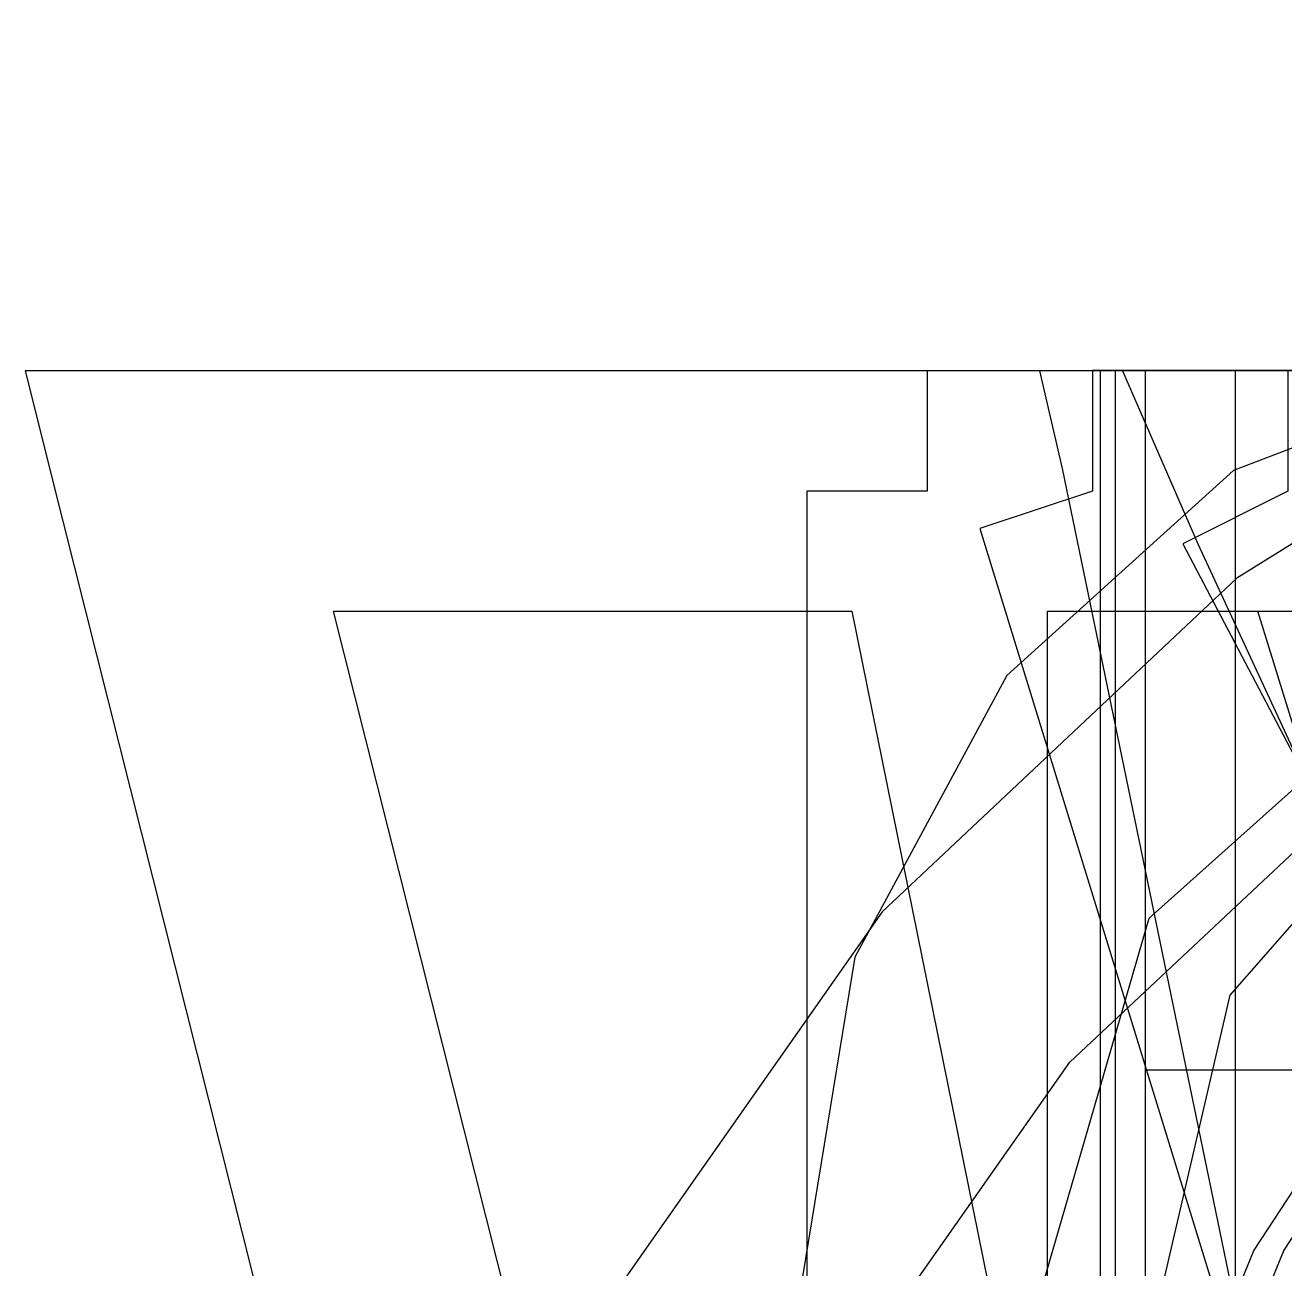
# Model space of a CAD drawing. Extents: x -3.32 to 3.32, y -1.71 to 5.73.
# Drawn here: x -3.316 to -1.838, y 4.067 to 5.526 of the extents above; entities that cross this region are included whole.
import ezdxf

# ---------------------------------------------------------------- set-up
doc = ezdxf.new("R2010")
doc.units = 0
for name, color, linetype in [('%', 7, 'CONTINUOUS'), ('@', 7, 'CONTINUOUS'), ('D', 7, 'CONTINUOUS'), ('H', 7, 'CONTINUOUS'), ('M', 7, 'CONTINUOUS'), ('N', 7, 'CONTINUOUS'), ('O', 7, 'CONTINUOUS'), ('Q', 7, 'CONTINUOUS'), ('T', 7, 'CONTINUOUS'), ('U', 7, 'CONTINUOUS'), ('V', 7, 'CONTINUOUS'), ('W', 7, 'CONTINUOUS'), ('X', 7, 'CONTINUOUS'), ('Y', 7, 'CONTINUOUS')]:
    doc.layers.add(name, color=color, linetype=linetype)

msp = doc.modelspace()

# ---------------------------------------------------------------- linework, layer by layer
at = {"layer": '%', "color": 7}
for points in [[(-1.419931, 5.164583), (-1.419931, 5.155834), (-1.569861, 5.129306), (-1.898417, 5.003419), (-2.164466, 4.763052), (-2.342675, 4.432409), (-2.407708, 4.035694)], [(-1.693333, 4.750084), (-1.693333, 4.626583), (-1.902794, 4.387791), (-1.984375, 4.035694), (-1.902794, 3.681957), (-1.693333, 3.444806), (-1.693333, 3.321305), (-1.99724, 3.593135), (-2.125486, 4.035694), (-1.997301, 4.477968), (-1.693333, 4.750084), (-1.693333, 4.750084)]]:
    msp.add_lwpolyline(points, dxfattribs=at)
at = {"layer": '@', "color": 7}
for points in [[(-0.088194, 5.526195), (-0.246944, 5.508415), (-0.853821, 5.39171), (-1.405931, 5.180338), (-1.894486, 4.877241), (-2.310694, 4.485359), (-2.645462, 4.008416), (-2.891713, 3.449611), (-3.043687, 2.811166), (-3.095625, 2.095304), (-2.95551, 1.152611), (-2.603657, 0.331161)], [(-2.388968, 0.557919), (-2.692825, 1.279175), (-2.813403, 2.095417), (-2.763999, 2.769688), (-2.621392, 3.363656), (-2.393993, 3.876921), (-2.090208, 4.309083), (-1.744167, 4.63392), (-1.338082, 4.88566), (-0.370417, 5.182222), (-0.370417, 5.182222)]]:
    msp.add_lwpolyline(points, dxfattribs=at)
at = {"layer": 'D', "color": 7}
for points in [[(-2.054931, 5.120472), (-2.054931, 4.979361), (-2.054931, 0.102222)], [(1.566893, 0.707091), (1.876393, 1.192281), (2.089954, 1.842407), (2.169583, 2.6775), (2.127774, 3.131621), (2.002971, 3.571227), (1.796109, 3.982893), (1.508125, 4.353194), (1.139303, 4.667225), (0.690409, 4.909405), (0.163099, 5.065299), (-0.440972, 5.120472), (-0.846667, 5.120472), (-0.978958, 5.120472), (-0.987778, 5.120472), (-1.120069, 5.120472), (-1.913819, 5.120472), (-2.054931, 5.120472), (-2.054931, 5.120472)]]:
    msp.add_lwpolyline(points, dxfattribs=at)
at = {"layer": 'H', "color": 7}
for points in [[(-2.002014, 5.120472), (-2.002014, 4.979361), (-2.002014, 0.102222)], [(1.993194, 0.102222), (1.993194, 4.979361), (1.993194, 5.120472), (1.852083, 5.120472), (1.058333, 5.120472), (1.058333, 4.979361), (0.917222, 4.979361), (0.917222, 2.977361), (-0.776111, 2.977361), (-0.908403, 2.977361), (-0.908403, 4.979361), (-0.908403, 5.120472), (-1.049514, 5.120472), (-1.860903, 5.120472), (-2.002014, 5.120472), (-2.002014, 5.120472)]]:
    msp.add_lwpolyline(points, dxfattribs=at)
at = {"layer": 'M', "color": 7}
for points in [[(-2.257778, 5.120472), (-2.257778, 4.979361), (-2.398889, 4.979361), (-2.398889, 0.102222)], [(2.390069, 0.102222), (2.390069, 4.979361), (2.390069, 5.120472), (2.248958, 5.120472), (1.446389, 5.120472), (1.446389, 4.979361), (1.314097, 5.032306), (0, 2.007222), (-0.008819, 2.02472), (-1.322917, 5.032165), (-1.358194, 5.120331), (-1.446389, 5.120331), (-2.257778, 5.120331), (-2.257778, 5.120472)], [(-2.116667, 4.83825), (-1.543403, 4.83825), (-0.282222, 1.927861), (-0.282222, 0.948889), (-1.314097, 3.506528), (-1.5875, 3.453611), (-1.5875, 0.243333), (-2.116667, 0.243333), (-2.116667, 4.83825), (-2.116667, 4.83825)]]:
    msp.add_lwpolyline(points, dxfattribs=at)
at = {"layer": 'N', "color": 7}
for points in [[(1.905, 0.102335), (1.905, 4.979474), (1.905, 5.120585), (1.763889, 5.120585), (0.961319, 5.120585), (0.961319, 4.979474), (0.820208, 4.979474), (0.820208, 2.139641), (-0.555625, 4.573808), (-0.811389, 5.023585), (-0.811389, 5.120585), (-0.9525, 5.120585), (-1.755069, 5.120585), (-1.896181, 5.120585), (-1.896181, 5.120472)], [(-1.896181, 5.120472), (-1.896181, 4.979361), (-1.896181, 0.102222)]]:
    msp.add_lwpolyline(points, dxfattribs=at)
at = {"layer": 'O', "color": 7}
msp.add_lwpolyline([(0.008819, 5.199861), (-0.141111, 5.191112), (-0.560565, 5.125946), (-0.948573, 4.980634), (-1.296652, 4.757562), (-1.596319, 4.459112), (-1.839248, 4.088577), (-2.019268, 3.648348), (-2.169583, 2.562946), (-2.019221, 1.473392), (-1.839195, 1.030167), (-1.596319, 0.657946)], dxfattribs=at)
at = {"layer": 'Q', "color": 7}
msp.add_lwpolyline([(-0.035278, 5.199861), (-0.167569, 5.191112), (-0.588401, 5.125946), (-0.979441, 4.980634), (-1.330552, 4.757562), (-1.631597, 4.459112), (-1.874526, 4.088577), (-2.054546, 3.648348), (-2.204861, 2.562946), (-2.06284, 1.508895), (-1.666875, 0.710834)], dxfattribs=at)
at = {"layer": 'T', "color": 7}
msp.add_lwpolyline([(-2.002014, 5.120472), (-2.002014, 4.979361), (-2.002014, 4.441389), (-2.002014, 4.300278), (-1.860903, 4.300278), (-0.537986, 4.300278), (-0.537986, 0.102222), (-0.537986, -0.038889), (-0.396875, -0.038889), (0.396875, -0.038889), (0.537986, -0.038889), (0.537986, 0.102222), (0.537986, 4.300278), (1.852083, 4.300278), (1.993194, 4.300278), (1.993194, 4.441389), (1.993194, 4.979361), (1.852083, 4.979361), (1.852083, 5.120472), (-1.860903, 5.120472), (-2.002014, 5.120472), (-2.002014, 5.120472)], dxfattribs=at)
at = {"layer": 'U', "color": 7}
for points in [[(-2.037292, 5.120472), (-2.037292, 4.979361), (-2.037292, 2.562861), (-1.909424, 1.479837), (-1.534583, 0.666667)], [(1.896181, 5.120472), (1.084792, 5.120472), (1.084792, 4.979361), (0.943681, 4.979361), (0.943681, 2.642222), (0.879685, 1.800456), (0.705556, 1.266389), (0.451471, 0.97999), (0.114653, 0.869528), (0, 0.851861), (-0.008819, 0.851861), (-0.123472, 0.869641), (-0.458981, 0.971985), (-0.714375, 1.257696), (-0.888653, 1.800036), (-0.9525, 2.642222), (-0.9525, 4.979361), (-0.9525, 5.120472), (-1.093611, 5.120472), (-1.896181, 5.120472), (-2.037292, 5.120472), (-2.037292, 5.120472)]]:
    msp.add_lwpolyline(points, dxfattribs=at)
at = {"layer": 'V', "color": 7}
for points in [[(-2.06375, 5.120472), (-2.06375, 4.979361), (-2.196042, 4.935278), (-0.687917, 0.031667)], [(0.617361, 0.031667), (2.204861, 4.935278), (2.266597, 5.120472), (2.072569, 5.120472), (1.172986, 5.120472), (1.172986, 4.979361), (1.031875, 5.014639), (0.008819, 1.4075), (0, 1.390002), (0, 1.372504), (0, 1.222588), (-1.023056, 5.014921), (-1.049514, 5.120754), (-1.164167, 5.120754), (-2.06375, 5.120754), (-2.06375, 5.120472)], [(-1.869722, 4.83825), (-1.27, 4.83825), (-0.273403, 1.15175), (-0.273403, 0.216861), (-0.440972, 0.216861), (-1.869722, 4.83825), (-1.869722, 4.83825)]]:
    msp.add_lwpolyline(points, dxfattribs=at)
at = {"layer": 'W', "color": 7}
for points in [[(-3.316111, 5.120472), (-3.272014, 4.944083), (-2.037292, 0.040472)], [(1.322917, 1.460671), (0.590903, 5.005833), (0.564444, 5.120472), (0.449792, 5.120472), (0.132292, 5.120472), (0.008819, 5.120472), (-0.008819, 5.120472), (-0.132292, 5.120472), (-0.449792, 5.120472), (-0.564444, 5.120472), (-0.582083, 5.005833), (-1.367014, 1.460417), (-2.099028, 5.005833), (-2.125486, 5.120472), (-2.240139, 5.120472), (-3.139722, 5.120472), (-3.316111, 5.120472), (-3.316111, 5.120472)], [(-2.954514, 4.83825), (-2.345972, 4.83825), (-1.516944, 0.746028), (-1.375833, 0.772556), (-1.234722, 0.746028), (-0.335139, 4.83825), (-0.273403, 4.83825), (-0.273403, 3.241944), (-0.970139, 0.216861), (-1.790347, 0.216861), (-2.954514, 4.83825), (-2.954514, 4.83825)]]:
    msp.add_lwpolyline(points, dxfattribs=at)
at = {"layer": 'X', "color": 7}
msp.add_lwpolyline([(-1.834444, 5.120472), (-1.834444, 4.979361), (-1.957917, 4.917639), (-0.670278, 2.465833), (-1.878542, 0.163972)], dxfattribs=at)
at = {"layer": 'Y', "color": 7}
for points in [[(0.511528, 0.102363), (0.511528, 2.06028), (1.949097, 4.91778), (2.046111, 5.120613), (1.816806, 5.120613), (0.908403, 5.120613), (0.908403, 4.979502), (0.784931, 5.032447), (-0.026458, 3.083336), (-0.044097, 3.127447), (-0.767292, 5.032447), (-0.899583, 4.979502), (-0.899583, 5.120613), (-1.807986, 5.120613), (-2.028472, 5.120613), (-2.028472, 5.120472)], [(-2.028472, 5.120472), (-1.940278, 4.917639), (-0.661458, 2.157139), (-0.520347, 1.874916), (-0.564444, 1.777917), (-0.573264, 1.760419), (-0.573264, 1.725141), (-0.573264, 0.102363)]]:
    msp.add_lwpolyline(points, dxfattribs=at)

doc.saveas('drawing.dxf')
